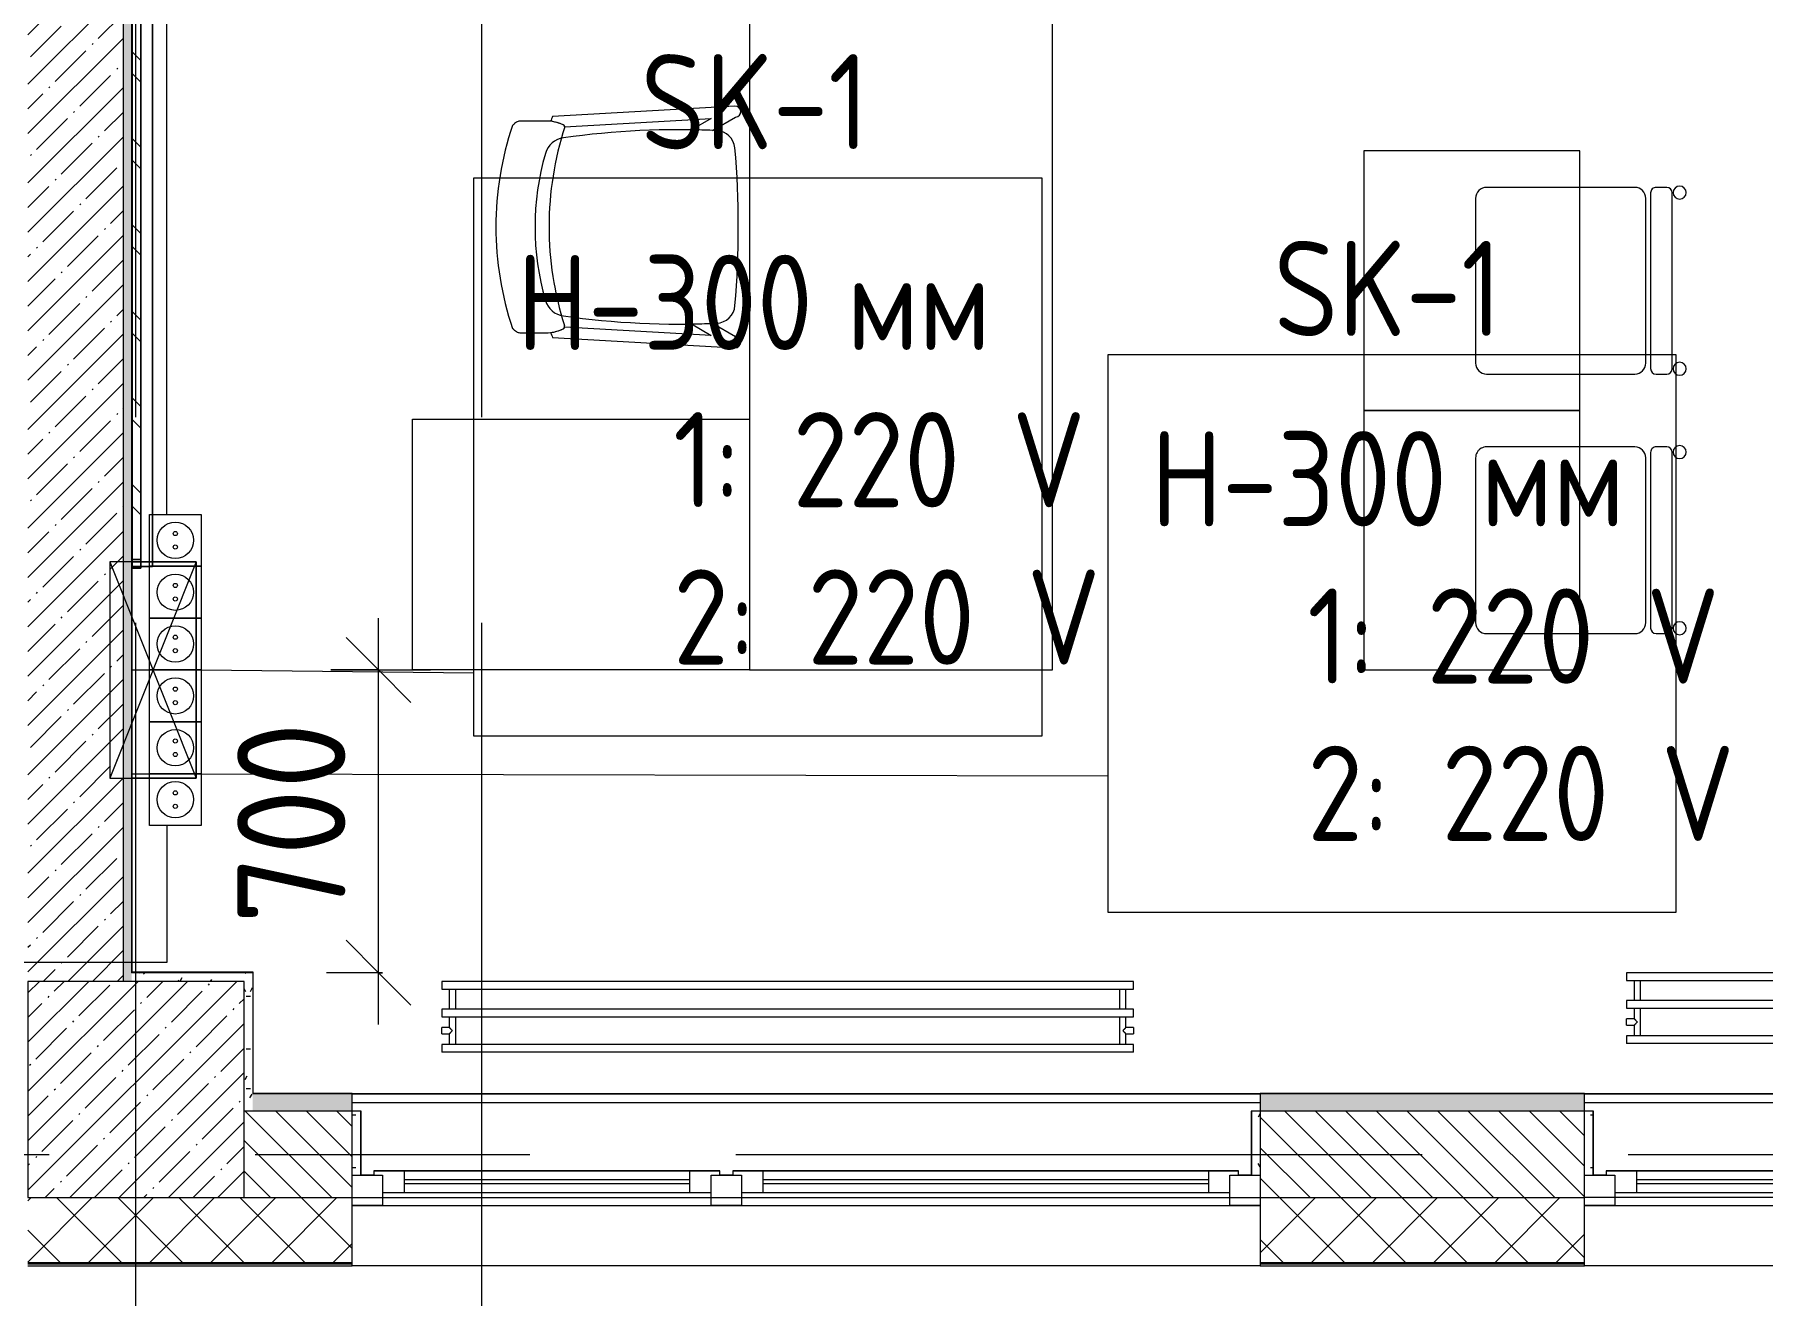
# Model space of a CAD drawing. Header units: millimetres. Extents: x 35111 to 235598, y -8553 to 29000.
# Drawn here: x 47425 to 51421, y -326 to 2589 of the extents above; entities that cross this region are included whole.
import ezdxf

# ---------------------------------------------------------------- set-up
doc = ezdxf.new("R2010")
doc.units = ezdxf.units.MM
doc.linetypes.add('Осевая', pattern=[3175, 635, -476.25, 1587.5, -476.25])
for name, color, linetype, lineweight in [('A-ANNO-DIMS', 7, 'Continuous', 9), ('A-ANNO-DIMS-100', 7, 'Continuous', 9), ('A-DETL', 7, 'Continuous', 9), ('A-DETL-GENF', 7, 'Continuous', 9), ('A-GLAZ', 7, 'Continuous', 9), ('A-GLAZ-1', 7, 'Continuous', 13), ('A-WALL', 7, 'Continuous', 9), ('E-ELEC-FIXT-IDEN', 7, 'Continuous', 9), ('I-FURN', 7, 'Continuous', 9), ('I-WALL', 7, 'Continuous', 9), ('M-EQPM', 7, 'Continuous', 9), ('S-COLS', 7, 'Continuous', 9), ('Оси', 7, 'Continuous', 9), ('Оси-2', 7, 'Осевая', 9), ('Электрические приборы', 7, 'Continuous', 9)]:
    doc.layers.add(name, color=color, linetype=linetype, lineweight=lineweight)
for name, color, linetype, lineweight, true_color in [('A-WALL-1', 7, 'Continuous', 9, 0x3c3c3c), ('A-WALL-FNSH-1', 7, 'Continuous', 9, 0x3c3c3c), ('I-FURN-1', 7, 'Continuous', 9, 0xf0f0f0), ('Оси розеток', 7, 'Continuous', 9, 0xff1e23)]:
    doc.layers.add(name, color=color, linetype=linetype, lineweight=lineweight, true_color=true_color)
doc.styles.add('GOST Common_1', font='GOST_Common.ttf', dxfattribs={"width": 0.9, "height": 220})
doc.styles.add('ISOCPEUR', font='isocpeur.ttf', dxfattribs={"width": 0.9, "height": 250})
doc.dimstyles.new('ISO-2_5_0_9К_БОЛЬШОЙ', dxfattribs={"dimscale": 304.8, "dimtxt": 248.995294, "dimasz": 0.492126, "dimexe": 0.393701, "dimexo": 0.984252, "dimgap": 0, "dimtad": 1, "dimdec": 0, "dimrnd": 10, "dimzin": 0, "dimdsep": 46, "dimtxsty": 'ISOCPEUR', "dimblk1": 'OBLIQUE', "dimblk2": 'OBLIQUE', "dimsah": 1, "dimcen": 0.09, "dimdle": 0.393701, "dimazin": 0, "dimtfac": 1, "dimtdec": 4, "dimtix": 1, "dimtmove": 0, "dimatfit": 3, "dimfxl": 1, "dimtvp": 1, "dimtolj": 1, "dimtzin": 0, "dimarcsym": 2})
pattern_1 = [(0, (0, 0), (121.92, 30.48), [10.058, -81.382, 10.058, -81.382, -487.68]), (0, (0, 0), (121.92, 30.48), [-182.88, 10.058, -172.822, 10.058, -81.382, -213.36]), (0, (0, 0), (121.92, 30.48), [-457.2, 10.058, -50.902, 10.058, -142.342]), (120, (45.72, 15.24), (-87.356454, 90.345817), [10.058, -81.382, 10.058, -81.382, -487.68]), (120, (45.72, 15.24), (-87.356454, 90.345817), [-182.88, 10.058, -172.822, 10.058, -81.382, -213.36]), (120, (45.72, 15.24), (-87.356454, 90.345817), [-457.2, 10.058, -50.902, 10.058, -142.342]), (240, (60.96, 76.2), (-34.563546, -120.825817), [10.058, -81.382, 10.058, -81.382, -487.68]), (240, (60.96, 76.2), (-34.563546, -120.825817), [-182.88, 10.058, -172.822, 10.058, -81.382, -213.36]), (240, (60.96, 76.2), (-34.563546, -120.825817), [-457.2, 10.058, -50.902, 10.058, -142.342])]

# ---------------------------------------------------------------- blocks, each defined once
blk = doc.blocks.new('BSC_Колонна _Прямоугольная - 500х500-V7-План размещения напольных электротехнических лючков и розеток 3 этажа в осях 12-23')
at = {"layer": 'S-COLS'}
h = blk.add_hatch(dxfattribs=at)
h.set_pattern_fill('FP_8', color=256, style=0, pattern_type=2)
h.set_pattern_definition([(45, (-47660, -150), (-57.02463, 57.02463), []), (45, (-47602.975, -150), (-57.02463, 57.02463), [100.806, -20.161, 3.353, -16.808])])
h.paths.add_polyline_path([(-250, -250), (250, -250), (250, 250), (-250, 250), (-250, 8.2)])
for p, q in [((250, 250), (-250, 250)), ((-250, 250), (-250, -250)), ((250, -250), (250, 250)), ((-250, -250), (250, -250))]:
    blk.add_line(p, q, dxfattribs=at)
blk = doc.blocks.new('120_Окно_СКБ_2Ст - 120_Окно_СКБ_2Ст 2100х2400 _мал створка справа_-22446225-План размещения напольных электротехнических лючков и розеток 3 этажа в осях 12-23')
at = {"layer": 'A-GLAZ'}
for p, q in [((1050, -57), (-1050, -57)), ((-930, -107), (100, -107)), ((100, -117), (-930, -117)), ((270, -107), (930, -107)), ((930, -117), (270, -117)), ((-1030, -127), (-1000, -127)), ((170, -127), (200, -127)), ((1000, -127), (1030, -127))]:
    blk.add_line(p, q, dxfattribs=at)
at = {"layer": 'A-GLAZ-1'}
for p, q in [((-1050, -127), (-1050, -57)), ((-1050, -57), (-980, -57)), ((-980, -57), (-980, -127)), ((150, -127), (150, -57)), ((150, -57), (220, -57)), ((220, -57), (220, -127)), ((980, -127), (980, -57)), ((980, -57), (1050, -57)), ((1050, -57), (1050, -127)), ((150, -87), (-980, -87)), ((-980, -87), (-980, -127)), ((-930, -137), (-930, -87)), ((100, -137), (100, -87)), ((150, -127), (150, -87)), ((980, -87), (220, -87)), ((220, -87), (220, -127)), ((270, -137), (270, -87)), ((930, -137), (930, -87)), ((980, -127), (980, -87)), ((-980, -127), (-1050, -127)), ((-980, -127), (-1000, -127)), ((-1000, -127), (-1000, -137)), ((-1000, -137), (170, -137)), ((170, -137), (-1000, -137)), ((220, -127), (150, -127)), ((170, -127), (150, -127)), ((170, -137), (170, -127)), ((220, -127), (200, -127)), ((200, -127), (200, -137)), ((200, -137), (1000, -137)), ((1000, -137), (200, -137)), ((1050, -127), (980, -127)), ((1000, -127), (980, -127)), ((1000, -137), (1000, -127))]:
    blk.add_line(p, q, dxfattribs=at)
blk = doc.blocks.new('120_Окно_СКБ_1Ст - 120_Окно_СКБ_1Ст 900х2500_h_-20664874-План размещения напольных электротехнических лючков и розеток 3 этажа в осях 12-23')
at = {"layer": 'A-GLAZ'}
for p, q in [((450, -57), (-450, -57)), ((-330, -107), (330, -107)), ((330, -117), (-330, -117)), ((-430, -127), (-400, -127)), ((400, -127), (430, -127))]:
    blk.add_line(p, q, dxfattribs=at)
at = {"layer": 'A-GLAZ-1'}
for p, q in [((-450, -127), (-450, -57)), ((-450, -57), (-380, -57)), ((-380, -57), (-380, -127)), ((380, -127), (380, -57)), ((380, -57), (450, -57)), ((450, -57), (450, -127)), ((380, -87), (-380, -87)), ((-380, -87), (-380, -127)), ((-330, -137), (-330, -87)), ((330, -137), (330, -87)), ((380, -127), (380, -87)), ((-380, -127), (-450, -127)), ((-380, -127), (-400, -127)), ((-400, -127), (-400, -137)), ((-400, -137), (400, -137)), ((400, -137), (-400, -137)), ((450, -127), (380, -127)), ((400, -127), (380, -127)), ((400, -137), (400, -127))]:
    blk.add_line(p, q, dxfattribs=at)
blk = doc.blocks.new('Стол базовый прямоугольный - 1_7а-25476368-План размещения напольных электротехнических лючков и розеток 3 этажа в осях 12-23')
at = {"layer": 'I-FURN-1'}
for p, q in [((250, 300), (-250, 300)), ((-250, 300), (-250, -300)), ((250, -300), (250, 300)), ((-250, -300), (250, -300))]:
    blk.add_line(p, q, dxfattribs=at)
blk = doc.blocks.new('Стул Breuer - 1_9а-V84-План размещения напольных электротехнических лючков и розеток 3 этажа в осях 12-23')
at = {"layer": 'I-FURN-1'}
for p, q in [((190.5, 241.3), (-190.5, 241.3)), ((-215.9, 215.9), (-215.9, 0)), ((215.9, 0), (215.9, 215.9)), ((-215.9, 0), (-215.9, -127)), ((215.9, -127), (215.9, 0)), ((-190.5, -152.4), (190.5, -152.4)), ((-215.9, -176.2), (-215.9, -200.8)), ((203.2, -163.5), (-203.2, -163.5)), ((215.9, -200.8), (215.9, -176.2)), ((-203.2, -213.5), (203.2, -213.5))]:
    blk.add_line(p, q, dxfattribs=at)
for centre, radius, start, end in [((-190.5, 215.9), 25.4, 90, 180), ((190.5, 215.9), 25.4, 60, 90), ((190.5, 215.9), 25.4, 45, 60), ((190.5, 215.9), 25.4, 15, 45), ((190.5, 215.9), 25.4, 0, 15), ((-190.5, -127), 25.4, 180, 270), ((190.5, -127), 25.4, 270, 360), ((-203.2, -176.2), 12.7, 90, 180), ((203.2, -176.2), 12.7, 360, 90), ((-203.5, -230.6), 15.1, 360, 180), ((-203.5, -230.6), 15.1, 180, 360), ((-203.2, -200.8), 12.7, 180, 270), ((203.7, -230.6), 15.1, 360, 180), ((203.7, -230.6), 15.1, 180, 360), ((203.2, -200.8), 12.7, 270, 360)]:
    blk.add_arc(centre, radius, start, end, dxfattribs=at)
blk = doc.blocks.new('Chair_1 noor 78578 - 1_4-25422005-План размещения напольных электротехнических лючков и розеток 3 этажа в осях 12-23')
at = {"layer": 'I-FURN-1'}
for p, q in [((-130.5, 405.7), (-130.5, 344.8)), ((359.1, 344.8), (359.1, 405.7)), ((-141.2, 329.7), (-165.1, -92)), ((393.7, -92), (369.8, 329.7)), ((-136.5, -37.1), (-117.3, 302)), ((345.9, 302), (365.1, -37.1)), ((-110.2, 8.6), (-136.5, -37.1)), ((365.1, -37.1), (338.8, 8.6)), ((-139.7, -93.5), (-108.8, -39.9)), ((337.4, -39.9), (368.3, -93.5))]:
    blk.add_line(p, q, dxfattribs=at)
for centre, radius, start, end in [((114.3, -271.9), 732.8, 71.3174, 108.6833), ((114.3, -239.2), 609.6, 73.8265, 106.1735), ((114.3, -279.3), 660.4, 111.7, 112.7563), ((-37.4, 344.8), 93.1, 180, 204.9864), ((-37.4, 344.8), 93.1, 186.4785, 204.9864), ((114.3, -408), 746, 71.9445, 107.8276), ((-41.4, 297.5), 50.8, 106.1735, 171.9659), ((270, 297.5), 50.8, 8.0341, 73.8265), ((266, 344.8), 93.1, 334.477, 360), ((266, 344.8), 93.1, 335.0136, 353.5215), ((114.3, -279.3), 660.4, 67.2437, 68.3), ((-116, 308.2), 6.35, 204.9864, 258.4091), ((-116, 308.2), 6.35, 204.9864, 287.8276), ((1798.9, 37.7), 1909.3, 171.9659, 182.6261), ((-1570.3, 37.7), 1909.3, 357.3739, 8.0341), ((344.3, 307.4), 6.35, 281.4186, 334.477), ((344.6, 308.2), 6.35, 281.5909, 335.0136), ((1798.9, 37.7), 1909.3, 180.8761, 182.3307), ((-1570.3, 37.7), 1909.3, 357.6693, 359.1239), ((-64, -47.7), 44.5, 182.6261, 265.0912), ((292.6, -47.7), 44.4, 275.9396, 357.3739), ((-152.4, -92.7), 12.7, 176.75, 356.75), ((114.8, 2033.8), 2133.6, 265.0912, 274.9044), ((381, -92.7), 12.7, 183.25, 3.25)]:
    blk.add_arc(centre, radius, start, end, dxfattribs=at)
for points in [[(-120.4, 422.3), (-122, 420.8), (-124.7, 417.8), (-127.8, 413.5), (-129.8, 409.4), (-130.4, 406.9), (-130.5, 405.7)], [(359.1, 405.7), (359, 406.9), (358.4, 409.4), (356.4, 413.5), (353.3, 417.8), (350.6, 420.8), (349, 422.3)]]:
    blk.add_open_spline(points, degree=3, dxfattribs=at)
blk = doc.blocks.new('Стол базовый прямоугольный - 1_3-25460678-План размещения напольных электротехнических лючков и розеток 3 этажа в осях 12-23')
at = {"layer": 'I-FURN-1'}
for p, q in [((800, 350), (-800, 350)), ((-800, 350), (-800, -350)), ((800, -350), (800, 350)), ((-800, -350), (800, -350))]:
    blk.add_line(p, q, dxfattribs=at)
blk = doc.blocks.new('Шкаф параметрический - 1_5а-V87-План размещения напольных электротехнических лючков и розеток 3 этажа в осях 12-23')
at = {"layer": 'I-FURN-1'}
for p, q in [((0, 0), (500, 200)), ((0, 200), (500, 0)), ((500, 200), (0, 200)), ((0, 200), (0, 71.7)), ((0, 99), (0, 200)), ((0, 200), (500, 200)), ((500, 0), (500, 200)), ((500, 200), (500, 50.7)), ((0, 71.7), (0, 99)), ((0, 71.7), (0, 51.7)), ((0, 51.7), (0, 71.7)), ((0, 51.7), (0, 0)), ((0, 0), (500, 0))]:
    blk.add_line(p, q, dxfattribs=at)
blk = doc.blocks.new('Стул Breuer - 1_9а-25403171-План размещения напольных электротехнических лючков и розеток 3 этажа в осях 12-23')
at = {"layer": 'I-FURN-1'}
for p, q in [((190.5, 241.3), (-190.5, 241.3)), ((-215.9, 215.9), (-215.9, 0)), ((215.9, 0), (215.9, 215.9)), ((-215.9, 0), (-215.9, -127)), ((215.9, -127), (215.9, 0)), ((-190.5, -152.4), (190.5, -152.4)), ((-215.9, -176.2), (-215.9, -200.8)), ((203.2, -163.5), (-203.2, -163.5)), ((215.9, -200.8), (215.9, -176.2)), ((-203.2, -213.5), (203.2, -213.5))]:
    blk.add_line(p, q, dxfattribs=at)
for centre, radius, start, end in [((-190.5, 215.9), 25.4, 90, 180), ((190.5, 215.9), 25.4, 0, 90), ((-190.5, -127), 25.4, 180, 270), ((190.5, -127), 25.4, 270, 360), ((-203.2, -176.2), 12.7, 90, 180), ((203.2, -176.2), 12.7, 360, 90), ((-203.5, -230.6), 15.1, 360, 180), ((-203.5, -230.6), 15.1, 180, 360), ((-203.2, -200.8), 12.7, 180, 270), ((203.7, -230.6), 15.1, 360, 180), ((203.7, -230.6), 15.1, 180, 360), ((203.2, -200.8), 12.7, 270, 360)]:
    blk.add_arc(centre, radius, start, end, dxfattribs=at)
blk = doc.blocks.new('Блок Розеток и Выключателей - Блок Розеток и Выключателей_SK1-V146-План размещения напольных электротехнических лючков и розеток 3 этажа в осях 12-23')
at = {"layer": 'A-DETL-GENF'}
for p, q in [((-120, -40), (-10.2, -40)), ((-120, -160), (-120, -40)), ((-10.2, -40), (0, -40)), ((0, -40), (120, -40)), ((0, -148.3), (0, -40)), ((0, -40), (0, -148.3)), ((120, -40), (120, -148.3)), ((0, -160), (0, -148.3)), ((0, -148.3), (0, -160)), ((120, -148.3), (120, -160)), ((0, -160), (-120, -160)), ((120, -160), (0, -160))]:
    blk.add_line(p, q, dxfattribs=at)
for centre, radius in [((-60, -100), 42), ((60, -100), 42), ((-75.6, -100), 4.8), ((-44.4, -100), 4.8), ((44.4, -100), 4.8), ((75.6, -100), 4.8)]:
    blk.add_circle(centre, radius, dxfattribs=at)
at = {"layer": 'Оси розеток'}
blk.add_line((0, 0), (0, -40), dxfattribs=at)
blk = doc.blocks.new('Блок Розеток и Выключателей - Блок Розеток и Выключателей_SK1-V147-План размещения напольных электротехнических лючков и розеток 3 этажа в осях 12-23')
at = {"layer": 'A-DETL-GENF'}
for p, q in [((-120, -40), (0, -40)), ((-120, -148.3), (-120, -40)), ((0, -40), (120, -40)), ((0, -148.3), (0, -40)), ((0, -40), (0, -148.3)), ((120, -40), (120, -148.3)), ((-120, -160), (-120, -148.3)), ((0, -160), (0, -148.3)), ((0, -148.3), (0, -160)), ((120, -148.3), (120, -160)), ((0, -160), (-120, -160)), ((120, -160), (0, -160))]:
    blk.add_line(p, q, dxfattribs=at)
for centre, radius in [((-60, -100), 42), ((60, -100), 42), ((-75.6, -100), 4.8), ((-44.4, -100), 4.8), ((44.4, -100), 4.8), ((75.6, -100), 4.8)]:
    blk.add_circle(centre, radius, dxfattribs=at)
at = {"layer": 'Оси розеток'}
blk.add_line((0, 0), (0, -40), dxfattribs=at)
blk = doc.blocks.new('Блок Розеток и Выключателей - Блок Розеток и Выключателей_SK1-V148-План размещения напольных электротехнических лючков и розеток 3 этажа в осях 12-23')
at = {"layer": 'A-DETL-GENF'}
for p, q in [((-120, -40), (0, -40)), ((-120, -148.3), (-120, -40)), ((0, -40), (10.1, -40)), ((0, -148.3), (0, -40)), ((0, -40), (0, -148.3)), ((10.1, -40), (120, -40)), ((120, -40), (120, -160)), ((-120, -160), (-120, -148.3)), ((0, -160), (0, -148.3)), ((0, -148.3), (0, -160)), ((0, -160), (-120, -160)), ((120, -160), (0, -160))]:
    blk.add_line(p, q, dxfattribs=at)
for centre, radius in [((-60, -100), 42), ((60, -100), 42), ((-75.6, -100), 4.8), ((-44.4, -100), 4.8), ((44.4, -100), 4.8), ((75.6, -100), 4.8)]:
    blk.add_circle(centre, radius, dxfattribs=at)
at = {"layer": 'Оси розеток'}
for p, q in [((0, 0), (0, -20)), ((0, -20), (0, -40))]:
    blk.add_line(p, q, dxfattribs=at)
blk = doc.blocks.new('radiator_prado_classic_z_tip_30_po exemplyaru - Classic Z Тип 30-500-30677899-План размещения напольных электротехнических лючков и розеток 3 этажа в осях 12-23')
at = {"layer": 'M-EQPM'}
for p, q in [((0, 228), (0, 210)), ((1600, 228), (0, 228)), ((0, 210), (1600, 210)), ((17.5, 210), (17.5, 164)), ((32.5, 164), (32.5, 210)), ((1567.5, 210), (1567.5, 164)), ((1582.5, 164), (1582.5, 210)), ((1600, 210), (1600, 228)), ((1600, 164), (0, 164)), ((0, 164), (0, 146)), ((1600, 146), (1600, 164)), ((0, 146), (1600, 146)), ((17.5, 121.5), (0, 121.5)), ((17.5, 121.5), (0, 121.5)), ((0, 121.5), (0, 121.2)), ((0, 106.5), (0, 121.5)), ((0, 121.2), (0, 121.2)), ((17.5, 146), (17.5, 121.5)), ((32.5, 82), (32.5, 146)), ((1567.5, 146), (1567.5, 82)), ((1582.5, 121.5), (1582.5, 146)), ((1600, 121.5), (1582.5, 121.5)), ((1600, 121.5), (1582.5, 121.5)), ((1600, 121.5), (1600, 106.5)), ((1600, 121.2), (1600, 121.5)), ((1600, 121.5), (1600, 121.2)), ((1600, 121.2), (1600, 121.5)), ((0, 106.8), (0, 106.5)), ((0, 106.8), (0, 106.8)), ((0, 106.5), (17.5, 106.5)), ((0, 106.5), (17.5, 106.5)), ((1600, 82), (0, 82)), ((0, 82), (0, 64)), ((17.5, 106.5), (17.5, 82)), ((1582.5, 82), (1582.5, 106.5)), ((1582.5, 106.5), (1600, 106.5)), ((1582.5, 106.5), (1600, 106.5)), ((1600, 106.5), (1600, 106.8)), ((1600, 106.8), (1600, 106.5)), ((1600, 106.5), (1600, 106.8)), ((1600, 64), (1600, 82)), ((1600, 64), (0, 64))]:
    blk.add_line(p, q, dxfattribs=at)
for points, knots in [([(25, 114), (24.5, 114.5), (23.6, 115.4), (22.4, 116.6), (21.6, 117.4), (21.1, 117.9), (20.8, 118.2), (20.5, 118.5), (20.2, 118.8), (19.8, 119.1), (19.6, 119.4), (19.3, 119.7), (19, 120), (18.7, 120.3), (18.5, 120.5), (18.3, 120.7), (18.1, 120.9), (17.9, 121.1), (17.8, 121.2), (17.7, 121.3), (17.5, 121.5), (17.5, 121.5), (17.5, 121.5)], [0, 0, 0, 0, 0.142857, 0.285714, 0.357143, 0.392857, 0.428571, 0.464286, 0.5, 0.535714, 0.571429, 0.607143, 0.642857, 0.678571, 0.714286, 0.75, 0.785714, 0.821429, 0.857143, 0.892857, 0.928571, 1, 1, 1, 1]), ([(1575, 114), (1575.5, 114.5), (1576.4, 115.4), (1577.6, 116.6), (1578.4, 117.4), (1578.9, 117.9), (1579.2, 118.2), (1579.5, 118.5), (1579.8, 118.8), (1580.1, 119.2), (1580.4, 119.4), (1580.7, 119.7), (1581, 120), (1581.3, 120.3), (1581.5, 120.5), (1581.7, 120.7), (1581.9, 120.9), (1582.1, 121.1), (1582.2, 121.2), (1582.3, 121.3), (1582.5, 121.5), (1582.5, 121.5), (1582.5, 121.5)], [0, 0, 0, 0, 0.142857, 0.285714, 0.357143, 0.392857, 0.428571, 0.464286, 0.5, 0.535714, 0.571429, 0.607143, 0.642857, 0.678571, 0.714286, 0.75, 0.785714, 0.821429, 0.857143, 0.892857, 0.928571, 1, 1, 1, 1]), ([(17.5, 106.5), (17.5, 106.5), (17.5, 106.5), (17.7, 106.7), (17.8, 106.8), (17.9, 106.9), (18.1, 107.1), (18.3, 107.3), (18.5, 107.5), (18.7, 107.7), (19, 108), (19.3, 108.3), (19.6, 108.6), (19.8, 108.9), (20.3, 109.3), (20.7, 109.7), (21.1, 110.1), (21.6, 110.6), (22.4, 111.4), (23.6, 112.6), (24.5, 113.5), (25, 114)], [0, 0, 0, 0, 0.071429, 0.107143, 0.142857, 0.178571, 0.214286, 0.25, 0.285714, 0.321429, 0.357143, 0.392857, 0.428571, 0.464286, 0.5, 0.571429, 0.607143, 0.642857, 0.714286, 0.857143, 1, 1, 1, 1]), ([(1582.5, 106.5), (1582.5, 106.5), (1582.5, 106.5), (1582.3, 106.7), (1582.2, 106.8), (1582.1, 106.9), (1581.9, 107.1), (1581.7, 107.3), (1581.5, 107.5), (1581.3, 107.7), (1581, 108), (1580.7, 108.3), (1580.4, 108.6), (1580.1, 108.8), (1579.7, 109.3), (1579.3, 109.7), (1578.9, 110.1), (1578.4, 110.6), (1577.6, 111.4), (1576.4, 112.6), (1575.5, 113.5), (1575, 114)], [0, 0, 0, 0, 0.071429, 0.107143, 0.142857, 0.178571, 0.214286, 0.25, 0.285714, 0.321429, 0.357143, 0.392857, 0.428571, 0.464286, 0.5, 0.571429, 0.607143, 0.642857, 0.714286, 0.857143, 1, 1, 1, 1])]:
    blk.add_open_spline(points, degree=3, knots=knots, dxfattribs=at)
blk = doc.blocks.new('radiator_prado_classic_z_tip_30_po exemplyaru - Classic Z Тип 30-500-30677900-План размещения напольных электротехнических лючков и розеток 3 этажа в осях 12-23')
at = {"layer": 'M-EQPM'}
for p, q in [((0, 228), (0, 210)), ((700, 228), (0, 228)), ((0, 210), (700, 210)), ((17.5, 210), (17.5, 164)), ((32.5, 164), (32.5, 210)), ((667.5, 210), (667.5, 164)), ((682.5, 164), (682.5, 210)), ((700, 210), (700, 228)), ((700, 164), (0, 164)), ((0, 164), (0, 146)), ((700, 146), (700, 164)), ((0, 146), (700, 146)), ((17.5, 121.5), (0, 121.5)), ((17.5, 121.5), (0, 121.5)), ((0, 121.5), (0, 121.2)), ((0, 106.5), (0, 121.5)), ((0, 121.2), (0, 121.2)), ((17.5, 146), (17.5, 121.5)), ((32.5, 82), (32.5, 146)), ((667.5, 146), (667.5, 82)), ((682.5, 121.5), (682.5, 146)), ((700, 121.5), (682.5, 121.5)), ((700, 121.5), (682.5, 121.5)), ((700, 121.5), (700, 106.5)), ((700, 121.2), (700, 121.5)), ((700, 121.5), (700, 121.2)), ((700, 121.2), (700, 121.5)), ((0, 106.8), (0, 106.5)), ((0, 106.8), (0, 106.8)), ((0, 106.5), (17.5, 106.5)), ((0, 106.5), (17.5, 106.5)), ((700, 82), (0, 82)), ((0, 82), (0, 64)), ((17.5, 106.5), (17.5, 82)), ((682.5, 82), (682.5, 106.5)), ((682.5, 106.5), (700, 106.5)), ((682.5, 106.5), (700, 106.5)), ((700, 106.5), (700, 106.8)), ((700, 106.8), (700, 106.5)), ((700, 106.5), (700, 106.8)), ((700, 64), (700, 82)), ((700, 64), (0, 64))]:
    blk.add_line(p, q, dxfattribs=at)
for points, knots in [([(25, 114), (24.5, 114.5), (23.6, 115.4), (22.4, 116.6), (21.6, 117.4), (21.1, 117.9), (20.8, 118.2), (20.5, 118.5), (20.2, 118.8), (19.8, 119.1), (19.6, 119.4), (19.3, 119.7), (19, 120), (18.7, 120.3), (18.5, 120.5), (18.3, 120.7), (18.1, 120.9), (17.9, 121.1), (17.8, 121.2), (17.7, 121.3), (17.5, 121.5), (17.5, 121.5), (17.5, 121.5)], [0, 0, 0, 0, 0.142857, 0.285714, 0.357143, 0.392857, 0.428571, 0.464286, 0.5, 0.535714, 0.571429, 0.607143, 0.642857, 0.678571, 0.714286, 0.75, 0.785714, 0.821429, 0.857143, 0.892857, 0.928571, 1, 1, 1, 1]), ([(675, 114), (675.5, 114.5), (676.4, 115.4), (677.6, 116.6), (678.4, 117.4), (678.9, 117.9), (679.2, 118.2), (679.5, 118.5), (679.8, 118.8), (680.1, 119.2), (680.4, 119.4), (680.7, 119.7), (681, 120), (681.3, 120.3), (681.5, 120.5), (681.7, 120.7), (681.9, 120.9), (682.1, 121.1), (682.2, 121.2), (682.3, 121.3), (682.5, 121.5), (682.5, 121.5), (682.5, 121.5)], [0, 0, 0, 0, 0.142857, 0.285714, 0.357143, 0.392857, 0.428571, 0.464286, 0.5, 0.535714, 0.571429, 0.607143, 0.642857, 0.678571, 0.714286, 0.75, 0.785714, 0.821429, 0.857143, 0.892857, 0.928571, 1, 1, 1, 1]), ([(17.5, 106.5), (17.5, 106.5), (17.5, 106.5), (17.7, 106.7), (17.8, 106.8), (17.9, 106.9), (18.1, 107.1), (18.3, 107.3), (18.5, 107.5), (18.7, 107.7), (19, 108), (19.3, 108.3), (19.6, 108.6), (19.8, 108.9), (20.3, 109.3), (20.7, 109.7), (21.1, 110.1), (21.6, 110.6), (22.4, 111.4), (23.6, 112.6), (24.5, 113.5), (25, 114)], [0, 0, 0, 0, 0.071429, 0.107143, 0.142857, 0.178571, 0.214286, 0.25, 0.285714, 0.321429, 0.357143, 0.392857, 0.428571, 0.464286, 0.5, 0.571429, 0.607143, 0.642857, 0.714286, 0.857143, 1, 1, 1, 1]), ([(682.5, 106.5), (682.5, 106.5), (682.5, 106.5), (682.3, 106.7), (682.2, 106.8), (682.1, 106.9), (681.9, 107.1), (681.7, 107.3), (681.5, 107.5), (681.3, 107.7), (681, 108), (680.7, 108.3), (680.4, 108.6), (680.1, 108.8), (679.7, 109.3), (679.3, 109.7), (678.9, 110.1), (678.4, 110.6), (677.6, 111.4), (676.4, 112.6), (675.5, 113.5), (675, 114)], [0, 0, 0, 0, 0.071429, 0.107143, 0.142857, 0.178571, 0.214286, 0.25, 0.285714, 0.321429, 0.357143, 0.392857, 0.428571, 0.464286, 0.5, 0.571429, 0.607143, 0.642857, 0.714286, 0.857143, 1, 1, 1, 1])]:
    blk.add_open_spline(points, degree=3, knots=knots, dxfattribs=at)
blk = doc.blocks.new('Зеркало обычное - Доска-V155-План размещения напольных электротехнических лючков и розеток 3 этажа в осях 12-23')
at = {"layer": 'I-FURN'}
h = blk.add_hatch(dxfattribs=at)
h.set_pattern_fill('FP_74', color=256, style=0, pattern_type=2)
h.set_pattern_definition([(45, (50, 50), (-199.9995, 0), [141.421, -141.421]), (45, (100, 50), (-199.9995, 0), [70.711, -212.132]), (45, (50, 100), (-199.9995, 0), [70.711, -212.132])])
h.paths.add_polyline_path([(-2005, 40), (2005, 40), (2005, 60), (-2005, 60)])
at = {"layer": 'I-FURN-1'}
for p, q in [((2025, 60), (-2025, 60)), ((-2025, 60), (-2025, 40)), ((-2025, 40), (-2025, 60)), ((-2025, 60), (-2010.2, 60)), ((-2025, 40), (2025, 40)), ((-2010.2, 40), (-2025, 40)), ((-2010.2, 60), (-2005, 60)), ((-2005, 40), (-2010.2, 40)), ((2005, 60), (-2005, 60)), ((-2005, 60), (-2005, 40)), ((-2005, 40), (-2005, 60)), ((-2005, 60), (2005, 60)), ((-2005, 60), (2005, 60)), ((2005, 60), (-2005, 60)), ((-2005, 60), (2005, 60)), ((-2005, 40), (-2005, 60)), ((-2005, 40), (-2005, 60)), ((-2005, 40), (2005, 40)), ((2005, 40), (-2005, 40)), ((2005, 40), (-2005, 40)), ((-2005, 40), (2005, 40)), ((2005, 40), (-2005, 40)), ((2005, 40), (2005, 60)), ((2005, 60), (2005, 40)), ((2005, 60), (2025, 60)), ((2005, 60), (2005, 40)), ((2005, 40), (2005, 60)), ((2025, 40), (2005, 40)), ((2025, 40), (2025, 60)), ((2025, 60), (2025, 40))]:
    blk.add_line(p, q, dxfattribs=at)
blk = doc.blocks.new('DIMBLOCK4-План размещения напольных электротехнических лючков и розеток 3 этажа в осях 12-23')
at = {"layer": 'A-ANNO-DIMS-100'}
for p, q in [((48220.8, 300), (48220.8, 1240.2)), ((48111, 1120.2), (48340.8, 1120.2)), ((48220.8, 1120.2), (48111, 1120.2)), ((48230, 420), (48100.8, 420)), ((48220.8, 420), (48230, 420))]:
    blk.add_line(p, q, dxfattribs=at)
at = {"layer": 'A-ANNO-DIMS-100', "lineweight": 20}
for p, q in [((48220.8, 1120.2), (48145.8, 1195.2)), ((48220.8, 1120.2), (48295.8, 1045.2)), ((48220.8, 420), (48145.8, 495)), ((48220.8, 420), (48295.8, 345))]:
    blk.add_line(p, q, dxfattribs=at)
at = {"layer": 'A-ANNO-DIMS-100', "color": 0, "insert": (47894.2, 533.1), "char_height": 250, "width": 568.858, "attachment_point": 1, "rotation": 90, "line_spacing_factor": 1.149209, "style": 'ISOCPEUR'}
blk.add_mtext('700', dxfattribs=at)
blk = doc.blocks.new('_Oblique')
at = {"color": 0, "linetype": 'ByBlock', "lineweight": -2}
blk.add_line((-0.5, -0.5), (0.5, 0.5), dxfattribs=at)

msp = doc.modelspace()

# ---------------------------------------------------------------- hatches: boundary and pattern name
at = {"layer": 'A-WALL'}
h = msp.add_hatch(dxfattribs=at)
h.set_pattern_fill('FP_19', color=256, style=0, pattern_type=2)
h.set_pattern_definition([(135, (0, 0), (-35.35534, -35.35534), [])])
h.paths.add_polyline_path([(65171.9, -100), (65410, -100), (65410, 100), (65160, 100), (65160, -100)])
h.paths.add_polyline_path([(63716, -100), (64260, -100), (64260, 100), (63710, 100), (63710, -100)])
h.paths.add_polyline_path([(61532.2, -100), (61610, -100), (61610, 100), (61410, 100), (61410, -100)])
h.paths.add_polyline_path([(57810, -100), (57810, 100), (56910, 100), (56910, -100), (57164.6, -100)])
h.paths.add_polyline_path([(54980.8, -100), (55510, -100), (55510, 100), (54760, 100), (54760, -100)])
h.paths.add_polyline_path([(52660, -100), (52660, 100), (52410, 100), (52410, -100)])
h.paths.add_polyline_path([(50613.2, -100), (51010, -100), (51010, 100), (50260, 100), (50260, -100)])
h.paths.add_polyline_path([(47910, -100), (48160, -100), (48160, 100), (47910, 100)])
h.paths.add_polyline_path([(44061.7, -100), (44310, -100), (44310, 100), (43410, 100), (43410, -100)])
h.paths.add_polyline_path([(41760, -100), (41760, 100), (41140, 100), (41140, -100), (41150, -100)])
h.paths.add_polyline_path([(42910, -100), (42910, 100), (42660, 100), (42660, -100)])
h = msp.add_hatch(dxfattribs=at)
h.set_pattern_fill('FP_20', color=256, style=0, pattern_type=2)
h.set_pattern_definition([(45, (0, 0), (-70.71068, 70.71068), []), (135, (0, 0), (-70.71068, -70.71068), [])])
h.paths.add_polyline_path([(54760, -250), (55510, -250), (55510, -100), (54760, -100)])
h.paths.add_polyline_path([(56627.1, -250), (56627.1, -100), (56410, -100), (56410, -250), (56436.7, -250)])
h.paths.add_polyline_path([(51910, -250), (52660, -250), (52660, -100), (51910, -100)])
h.paths.add_polyline_path([(50260, -250), (51010, -250), (51010, -100), (50260, -100)])
h.paths.add_polyline_path([(47910, -250), (48160, -250), (48160, -100), (47410, -100), (47410, -250), (47701.4, -250)])
h.paths.add_polyline_path([(44310, -250), (44310, -100), (42660, -100), (42660, -250), (44061.7, -250)])
h.paths.add_polyline_path([(41140, -250), (41760, -250), (41760, -100), (41140, -100)])
h.paths.add_polyline_path([(38742.7, -250), (39040, -250), (39040, -100), (38742.7, -100), (38742.7, -222.4)])
h.paths.add_polyline_path([(38238.2, -250), (38242.7, -250), (38242.7, -100), (38238.2, -100), (38238.2, -175.6)])
at = {"layer": 'I-WALL'}
h = msp.add_hatch(dxfattribs=at)
h.set_pattern_fill('FP_17', color=256, style=0, pattern_type=2)
h.set_pattern_definition([(45, (0, 0), (-57.02463, 57.02463), []), (45, (57.025, 0), (-57.02463, 57.02463), [100.806, -20.161, 3.353, -16.808])])
h.paths.add_polyline_path([(47410, 400), (47630, 400), (47630, 7400), (47410, 7400), (47410, 590.2)])
h = msp.add_hatch(dxfattribs=at)
h.set_pattern_fill('FP_71', color=256, style=0, pattern_type=2)
h.set_pattern_definition(pattern_1)
h.paths.add_polyline_path([(47630, 400), (47650, 400), (47650, 7380), (47630, 7380), (47630, 590.2)])
h = msp.add_hatch(dxfattribs=at)
h.set_pattern_fill('FP_71', color=256, style=0, pattern_type=2)
h.set_pattern_definition(pattern_1)
h.paths.add_polyline_path([(47910, 400), (47930, 400), (47930, 420), (47650, 420), (47650, 400), (47701.4, 400)])
h = msp.add_hatch(dxfattribs=at)
h.set_pattern_fill('FP_71', color=256, style=0, pattern_type=2)
h.set_pattern_definition(pattern_1)
h.paths.add_polyline_path([(47910, 100), (47930, 100), (47930, 400), (47910, 400), (47910, 158.2)])
h = msp.add_hatch(dxfattribs=at)
h.set_pattern_fill('FP_71', color=256, style=0, pattern_type=2)
h.set_pattern_definition(pattern_1)
h.paths.add_polyline_path([(51010, 100), (51010, 140), (50260, 140), (50260, 100), (50613.2, 100)])
h.paths.add_polyline_path([(47930, 100), (48160, 100), (48160, 140), (47930, 140)])
h = msp.add_hatch(dxfattribs=at)
h.set_pattern_fill('FP_71', color=256, style=0, pattern_type=2)
h.set_pattern_definition(pattern_1)
h.paths.add_polyline_path([(48180, -48), (48180, 100), (48160, 100), (48160, -48)])
h = msp.add_hatch(dxfattribs=at)
h.set_pattern_fill('FP_71', color=256, style=0, pattern_type=2)
h.set_pattern_definition(pattern_1)
h.paths.add_polyline_path([(50260, -48), (50260, 100), (50240, 100), (50240, -48)])
h = msp.add_hatch(dxfattribs=at)
h.set_pattern_fill('FP_71', color=256, style=0, pattern_type=2)
h.set_pattern_definition(pattern_1)
h.paths.add_polyline_path([(51030, -48), (51030, 100), (51010, 100), (51010, -48)])

# ---------------------------------------------------------------- linework, layer by layer
at = {"layer": 'A-DETL'}
for p, q in [((48299.2, 1700), (49079.2, 1700)), ((48299.2, 1120), (48299.2, 1700)), ((49079.2, 1120), (48299.2, 1120))]:
    msp.add_line(p, q, dxfattribs=at)
at = {"layer": 'A-WALL'}
for p, q in [((47630, 7400), (47630, 400)), ((47650, 7380), (47650, 420)), ((47930, 420), (47930, 140)), ((48180, 100), (47910, 100)), ((47910, -100), (51010, -100)), ((47410, -250), (48160, -250)), ((47410, -253), (48160, -253)), ((50260, -258), (48160, -258)), ((50260, -250), (51010, -250)), ((50260, -253), (51010, -253)), ((51910, -258), (51010, -258))]:
    msp.add_line(p, q, dxfattribs=at)
at = {"layer": 'A-WALL-1'}
for p, q in [((47930, 420), (47650, 420)), ((48160, 140), (47930, 140)), ((48160, -250), (48160, 140)), ((50260, 140), (50260, -250)), ((51010, 140), (50260, 140)), ((51010, -250), (51010, 140)), ((48180, -48), (48180, 100)), ((51030, 100), (50240, 100)), ((50240, 100), (50240, -48)), ((51030, -48), (51030, 100)), ((48160, -48), (48180, -48)), ((50240, -48), (50260, -48)), ((51010, -48), (51030, -48))]:
    msp.add_line(p, q, dxfattribs=at)
at = {"layer": 'A-WALL-FNSH-1'}
for p, q in [((47651, 421), (47651, 7379)), ((47931, 421), (47651, 421)), ((47931, 141), (47931, 421)), ((48160, 141), (47931, 141)), ((48160, 140), (48160, 141)), ((51010, 141), (50260, 141)), ((50260, 141), (50260, 140)), ((51010, 140), (51010, 141)), ((48181, 100), (48180, 100)), ((48181, -48), (48181, 100)), ((50240, 100), (50239, 100)), ((50239, 100), (50239, -48)), ((51031, 100), (51030, 100)), ((51031, -48), (51031, 100)), ((48180, -48), (48181, -48)), ((50239, -48), (50240, -48)), ((51030, -48), (51031, -48)), ((47410, -258), (48160, -258)), ((48160, -258), (48160, -250)), ((50260, -250), (50260, -258)), ((50260, -258), (51010, -258)), ((51010, -258), (51010, -250))]:
    msp.add_line(p, q, dxfattribs=at)
at = {"layer": 'E-ELEC-FIXT-IDEN'}
for p, q in [((47731, 1479.9), (47731, 3347.8)), ((48441.6, 1113.8), (48441.6, 1612.3)), ((49908.1, 875.4), (49908.1, 1204.4)), ((47811, 1120.2), (48441.6, 1113.8)), ((47811, 880.2), (49908.1, 875.4)), ((47731, 760.2), (47731, 443.6)), ((47731, 443.6), (46692.3, 444.1))]:
    msp.add_line(p, q, dxfattribs=at)
at = {"layer": 'E-ELEC-FIXT-IDEN', "flags": 128}
for points in [[(48441.6, 2257.8), (49754.9, 2257.8), (49754.9, 966.8), (48441.6, 966.8)], [(49908.1, 1849.9), (51221.4, 1849.9), (51221.4, 558.9), (49908.1, 558.9)]]:
    msp.add_lwpolyline(points, close=True, dxfattribs=at)
at = {"layer": 'I-FURN-1'}
for p, q in [((47698.3, 1370), (47698.3, 4378.8)), ((47698.3, 4378.8), (47698.3, 1370)), ((47651, 1359), (47671, 1359)), ((47671, 1359), (47651, 1359)), ((47671, 1359), (47698.3, 1359)), ((47698.3, 1359), (47671, 1359)), ((47698.3, 1359), (47698.3, 1370)), ((47698.3, 1370), (47698.3, 1359))]:
    msp.add_line(p, q, dxfattribs=at)
at = {"layer": 'I-WALL'}
for p, q in [((48160, 141), (50260, 141)), ((48160, 140), (50260, 140)), ((48160, 120), (50260, 120)), ((51010, 141), (51890, 141)), ((51010, 140), (51890, 140)), ((51010, 120), (51910, 120)), ((51910, -100), (51010, -100))]:
    msp.add_line(p, q, dxfattribs=at)
at = {"layer": 'Оси'}
for p, q in [((47660, -1906.3), (47660, 593.7)), ((48460, -1906.3), (48460, 593.7))]:
    msp.add_line(p, q, dxfattribs=at)
at = {"layer": 'Оси-2'}
for p, q in [((47660, 593.7), (47660, 24850)), ((48460, 593.7), (48460, 24850)), ((38410.7, 0), (82250, 0))]:
    msp.add_line(p, q, dxfattribs=at)

# ---------------------------------------------------------------- block references
at = {"layer": 'A-GLAZ', "rotation": 180}
for name, p in [('120_Окно_СКБ_2Ст - 120_Окно_СКБ_2Ст 2100х2400 _мал створка справа_-22446225-План размещения напольных электротехнических лючков и розеток 3 этажа в осях 12-23', (49210, -175)), ('120_Окно_СКБ_1Ст - 120_Окно_СКБ_1Ст 900х2500_h_-20664874-План размещения напольных электротехнических лючков и розеток 3 этажа в осях 12-23', (51460, -175))]:
    msp.add_blockref(name, p, dxfattribs=at)
at = {"layer": 'I-FURN-1'}
for name, p, rotation in [('Зеркало обычное - Доска-V155-План размещения напольных электротехнических лючков и розеток 3 этажа в осях 12-23', (47711, 3380.2), 90.00000000000017), ('Стол базовый прямоугольный - 1_3-25460678-План размещения напольных электротехнических лючков и розеток 3 этажа в осях 12-23', (49429.2, 1920), 270.0000000000001), ('Chair_1 noor 78578 - 1_4-25422005-План размещения напольных электротехнических лючков и розеток 3 этажа в осях 12-23', (48953.2, 2030.3), 90), ('Стул Breuer - 1_9а-25403171-План размещения напольных электротехнических лючков и розеток 3 этажа в осях 12-23', (50999.3, 2020.1), 89.99999999999959), ('Стул Breuer - 1_9а-V84-План размещения напольных электротехнических лючков и розеток 3 этажа в осях 12-23', (50999.3, 1420.1), 89.99999999999959), ('Шкаф параметрический - 1_5а-V87-План размещения напольных электротехнических лючков и розеток 3 этажа в осях 12-23', (47599.3, 1370), 269.9999999999998)]:
    msp.add_blockref(name, p, dxfattribs=dict(at, rotation=rotation))
for p in [(50749.3, 2020.1), (50749.3, 1420.1)]:
    msp.add_blockref('Стол базовый прямоугольный - 1_7а-25476368-План размещения напольных электротехнических лючков и розеток 3 этажа в осях 12-23', p, dxfattribs=at)
at = {"layer": 'M-EQPM'}
for name, p in [('radiator_prado_classic_z_tip_30_po exemplyaru - Classic Z Тип 30-500-30677899-План размещения напольных электротехнических лючков и розеток 3 этажа в осях 12-23', (48367, 172)), ('radiator_prado_classic_z_tip_30_po exemplyaru - Classic Z Тип 30-500-30677900-План размещения напольных электротехнических лючков и розеток 3 этажа в осях 12-23', (51107.2, 192))]:
    msp.add_blockref(name, p, dxfattribs=at)
at = {"layer": 'S-COLS'}
msp.add_blockref('BSC_Колонна _Прямоугольная - 500х500-V7-План размещения напольных электротехнических лючков и розеток 3 этажа в осях 12-23', (47660, 150), dxfattribs=at)
at = {"layer": 'Электрические приборы', "rotation": 89.9999999999999}
for name, p in [('Блок Розеток и Выключателей - Блок Розеток и Выключателей_SK1-V148-План размещения напольных электротехнических лючков и розеток 3 этажа в осях 12-23', (47651, 1359.9)), ('Блок Розеток и Выключателей - Блок Розеток и Выключателей_SK1-V147-План размещения напольных электротехнических лючков и розеток 3 этажа в осях 12-23', (47651, 1120.2)), ('Блок Розеток и Выключателей - Блок Розеток и Выключателей_SK1-V146-План размещения напольных электротехнических лючков и розеток 3 этажа в осях 12-23', (47651, 880.2))]:
    msp.add_blockref(name, p, dxfattribs=at)

# ---------------------------------------------------------------- texts
at = {"layer": 'E-ELEC-FIXT-IDEN', "char_height": 220, "attachment_point": 1, "style": 'GOST Common_1'}
for s, insert, width in [('SK-1', (48827.2, 2544.1), 656.582), ('H-300 ', (48541.6, 2080.1), 923.544), ('SK-1', (50291.1, 2112.2), 656.582), ('мм', (49303.6, 2080.1), 375.19), ('   1: 220 V', (48541.6, 1716.3), 1291.519), ('H-300 ', (50008.1, 1672.3), 923.544), ('мм', (50770.1, 1672.3), 375.19), ('   2: 220 V', (48541.6, 1352.5), 1342.025), ('   1: 220 V', (50008.1, 1308.5), 1291.519), ('   2: 220 V', (50008.1, 944.7), 1342.025)]:
    msp.add_mtext(s, dxfattribs=dict(at, insert=insert, width=width))

# ---------------------------------------------------------------- dimensions: what is measured, and where the dimension line sits
at = {"layer": 'A-ANNO-DIMS'}
dim = msp.add_linear_dim(base=(48220.8, 1120.2), p1=(47930, 420), p2=(47811, 1120.2), angle=90, dimstyle='ISO-2_5_0_9К_БОЛЬШОЙ', override={"dimpost": '<>', "dimfxl": 710.196126}, dxfattribs=at)
dim.commit()
dim.dimension.update_dxf_attribs({"geometry": 'DIMBLOCK4-План размещения напольных электротехнических лючков и розеток 3 этажа в осях 12-23', "text_midpoint": (48095.8, 770.1)})

doc.saveas('drawing.dxf')
